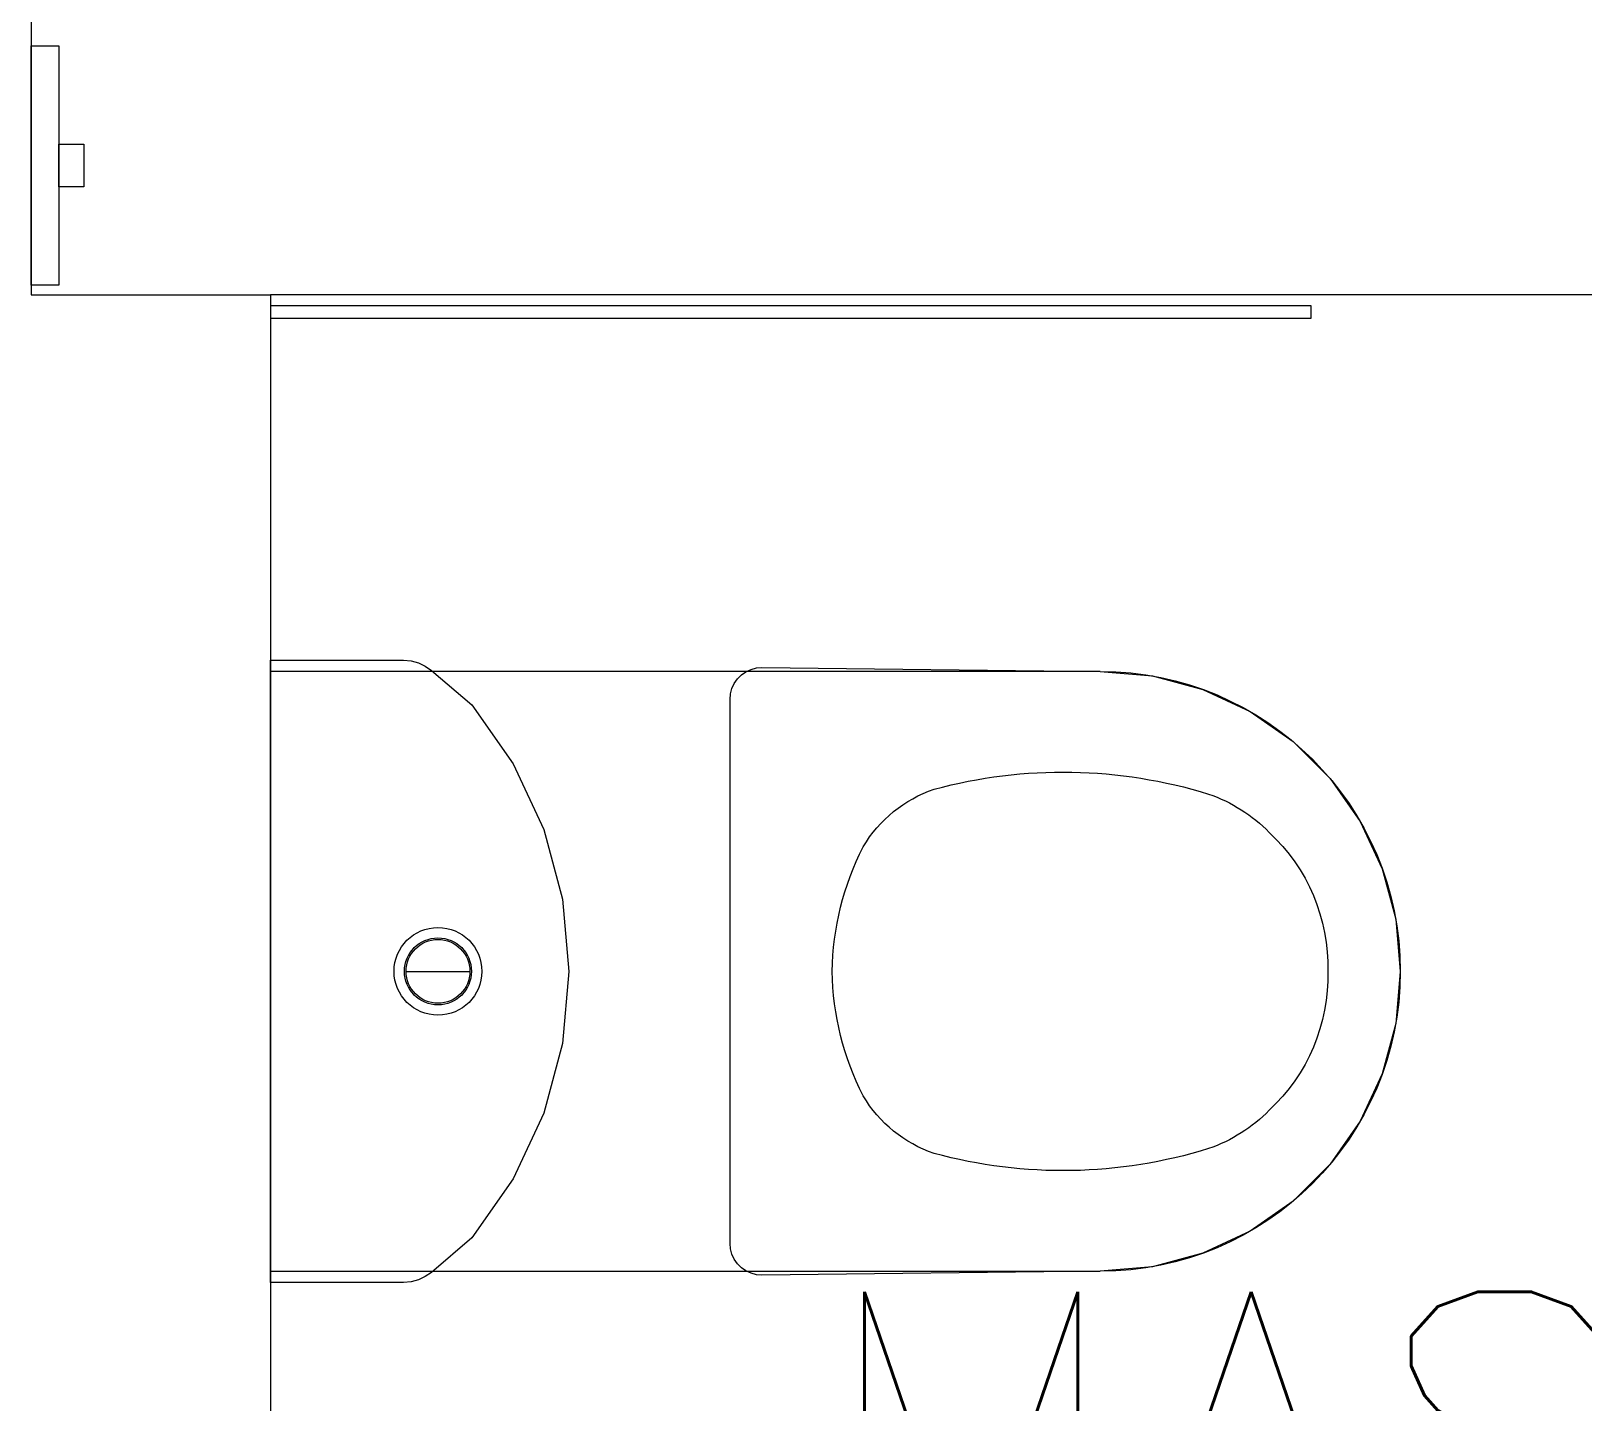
# Model space of a CAD drawing. Header units: metres. Extents: x -232 to 581, y 30 to 789.
# Drawn here: x 231.613 to 232.585, y 452.382 to 453.242 of the extents above; entities that cross this region are included whole.
import ezdxf

# ---------------------------------------------------------------- set-up
doc = ezdxf.new("R2010")
doc.units = ezdxf.units.M
for name, color, linetype, lineweight in [('A-WALL', 250, 'Continuous', 20), ('baños', 140, 'Continuous', 0), ('textos', 7, 'Continuous', 0)]:
    doc.layers.add(name, color=color, linetype=linetype, lineweight=lineweight)
doc.styles.get("Standard").update_dxf_attribs({"font": 'arial.ttf'})

# ---------------------------------------------------------------- blocks, each defined once
blk = doc.blocks.new('Caroma_ToiletSuites')
at = {"layer": 'baños'}
for p, q in [((-32.65, 705.14), (-64.3, 696.66)), ((0, 708), (-32.65, 705.14)), ((32.65, 705.14), (0, 708)), ((64.3, 696.66), (32.65, 705.14)), ((-64.3, 696.66), (-94, 682.81)), ((94, 682.81), (64.3, 696.66)), ((-94, 682.81), (-120.84, 664.02)), ((120.84, 664.02), (94, 682.81)), ((-120.84, 664.02), (-144.02, 640.84)), ((144.02, 640.84), (120.84, 664.02)), ((-144.02, 640.84), (-162.81, 614)), ((162.81, 614), (144.02, 640.84)), ((-162.81, 614), (-176.66, 584.3)), ((176.66, 584.3), (162.81, 614)), ((-176.66, 584.3), (-185.14, 552.65)), ((185.14, 552.65), (176.66, 584.3)), ((-185.14, 552.65), (-188, 520)), ((188, 520), (185.14, 552.65)), ((-188, 520), (-190.5, 308)), ((-188, 0), (-188, 520)), ((188, 520), (188, 0)), ((190.5, 308), (188, 520)), ((-190.5, 308), (-190.2, 304.53)), ((-190.2, 304.53), (-189.29, 301.16)), ((189.29, 301.16), (190.2, 304.53)), ((190.2, 304.53), (190.5, 308)), ((-189.29, 301.16), (-187.82, 298)), ((-187.82, 298), (-185.82, 295.14)), ((-185.82, 295.14), (-183.36, 292.68)), ((-183.36, 292.68), (-180.5, 290.68)), ((180.5, 290.68), (183.36, 292.68)), ((183.36, 292.68), (185.82, 295.14)), ((185.82, 295.14), (187.82, 298)), ((187.82, 298), (189.29, 301.16)), ((-180.5, 290.68), (-177.34, 289.21)), ((-177.34, 289.21), (-173.97, 288.3)), ((-173.97, 288.3), (-170.5, 288)), ((-170.5, 288), (170.5, 288)), ((170.5, 288), (173.97, 288.3)), ((173.97, 288.3), (177.34, 289.21)), ((177.34, 289.21), (180.5, 290.68)), ((0, 187), (-45.15, 183.05)), ((45.15, 183.05), (0, 187)), ((-45.15, 183.05), (-88.93, 171.32)), ((88.93, 171.32), (45.15, 183.05)), ((-88.93, 171.32), (-130, 152.17)), ((130, 152.17), (88.93, 171.32)), ((-130, 152.17), (-167.12, 126.17)), ((167.12, 126.17), (130, 152.17)), ((-167.12, 126.17), (-188.68, 100.86)), ((0, 85), (0, 125)), ((188.68, 100.86), (167.12, 126.17)), ((-188.68, 100.86), (-191.38, 97)), ((191.38, 97), (188.68, 100.86)), ((-194.59, 88.19), (-195, 83.5)), ((-193.37, 92.73), (-194.59, 88.19)), ((-191.38, 97), (-193.37, 92.73)), ((193.37, 92.73), (191.38, 97)), ((194.59, 88.19), (193.37, 92.73)), ((195, 83.5), (194.59, 88.19)), ((-195, 83.5), (-195, 0)), ((195, 0), (195, 83.5)), ((-195, 0), (195, 0)), ((188, 0), (-188, 0))]:
    blk.add_line(p, q, dxfattribs=at)
for centre, radius, start, end in [((0, 520), 188, 0, 180), ((-2.7, 547.4), 115.24, 88.65652, 137.04039), ((2.7, 547.4), 115.24, 42.9609, 91.34146), ((-18.8, 556.1), 97.64, 134.33725, 160.9897), ((18.8, 556.1), 97.64, 19.00998, 45.66427), ((183, 496.7), 307.93, 162.77131, 195.21432), ((-183, 496.7), 307.93, 344.7852, 17.22859), ((-36.1, 442.4), 82.42, 198.76304, 239.35819), ((36.1, 442.4), 82.42, 300.64117, 341.23514), ((2.9, 529.9), 177.92, 242.91598, 269.06591), ((-2.9, 529.9), 177.92, 270.93391, 297.08355), ((0, 105), 27.5, 0, 180), ((0, 105), 21, 0, 180), ((0, 105), 20, 0, 180), ((0, 105), 27.5, 180, 0), ((0, 105), 21, 180, 0), ((0, 105), 20, 180, 0)]:
    blk.add_arc(centre, radius, start, end, dxfattribs=at)
blk = doc.blocks.new('20.03.2026 LN 09 SEGUNDO NIVEL ARQ')
at = {"layer": 'A-WALL', "color": 5}
for p, q in [((88.54593, -58.8886), (88.54593, -59.9477)), ((88.54593, -59.9477), (88.69593, -59.9477)), ((88.69593, -59.9477), (88.69593, -62.45863))]:
    blk.add_line(p, q, dxfattribs=at)
at = {"layer": 'baños', "color": 5}
blk.add_line((90.59593, -59.9477), (88.69593, -59.9477), dxfattribs=at)
for points in [[(88.54593, -59.79157), (88.56328, -59.79157), (88.56328, -59.94157), (88.54593, -59.94157)], [(88.56328, -59.85318), (88.57909, -59.85318), (88.57909, -59.87996), (88.56328, -59.87996)], [(88.69593, -59.96226), (89.34806, -59.96226), (89.34806, -59.95451), (88.69593, -59.95451)]]:
    blk.add_lwpolyline(points, close=True, dxfattribs=at)
at = {"layer": 'baños', "color": 5, "xscale": -0.000999999934791, "yscale": 0.000999999934791, "rotation": 270}
blk.add_blockref('Caroma_ToiletSuites', (88.69593, -60.37176), dxfattribs=at)
at = {"layer": 'baños', "color": 5, "linetype": 'Continuous', "flags": 8}
for tag, p in [('MODELNUMBER', (83.78129, -42.91752, 0)), ('TRADENAME', (83.78129, -42.91756, 0)), ('PRODUCT', (83.78129, -42.9176, 0)), ('MATERIAL', (83.78129, -42.91764, 0)), ('MODELNUMBER', (84.95603, -42.91752, 0)), ('TRADENAME', (84.95603, -42.91756, 0)), ('MATERIAL', (84.95603, -42.91764, 0)), ('PRODUCT', (84.95603, -42.9176, 0))]:
    blk.add_attdef(tag, p, '', height=0.0000254, rotation=180.00008, dxfattribs=at)
at = {"layer": 'baños', "color": 5, "linetype": 'Continuous'}
for tag, p, rotation in [('MODELNUMBER', (85.8912, -56.99337), 180.00008), ('TRADENAME', (85.89116, -56.99332), 180.00008), ('MATERIAL', (85.89139, -56.99324), 180.00008), ('PRODUCT', (85.89139, -56.99328), 180.00008), ('MODELNUMBER', (86.60077, -56.99337), 179.99992), ('TRADENAME', (86.60077, -56.99332), 179.99992), ('MATERIAL', (86.60077, -56.99324), 179.99992), ('PRODUCT', (86.60077, -56.99328), 179.99992)]:
    blk.add_attdef(tag, p, '', height=0.0000254, rotation=rotation, dxfattribs=at)
at = {"layer": 'textos', "color": 5, "insert": (89.03472, -61.41778), "char_height": 0.195, "width": 1.8549735, "attachment_point": 7}
blk.add_mtext('{\\Fromans|c0;MASTER BATHROOM\\P2}', dxfattribs=at)

msp = doc.modelspace()

# ---------------------------------------------------------------- block references
at = {"color": 1}
msp.add_blockref('20.03.2026 LN 09 SEGUNDO NIVEL ARQ', (143.06677, 513.02392), dxfattribs=at)

doc.saveas('drawing.dxf')
